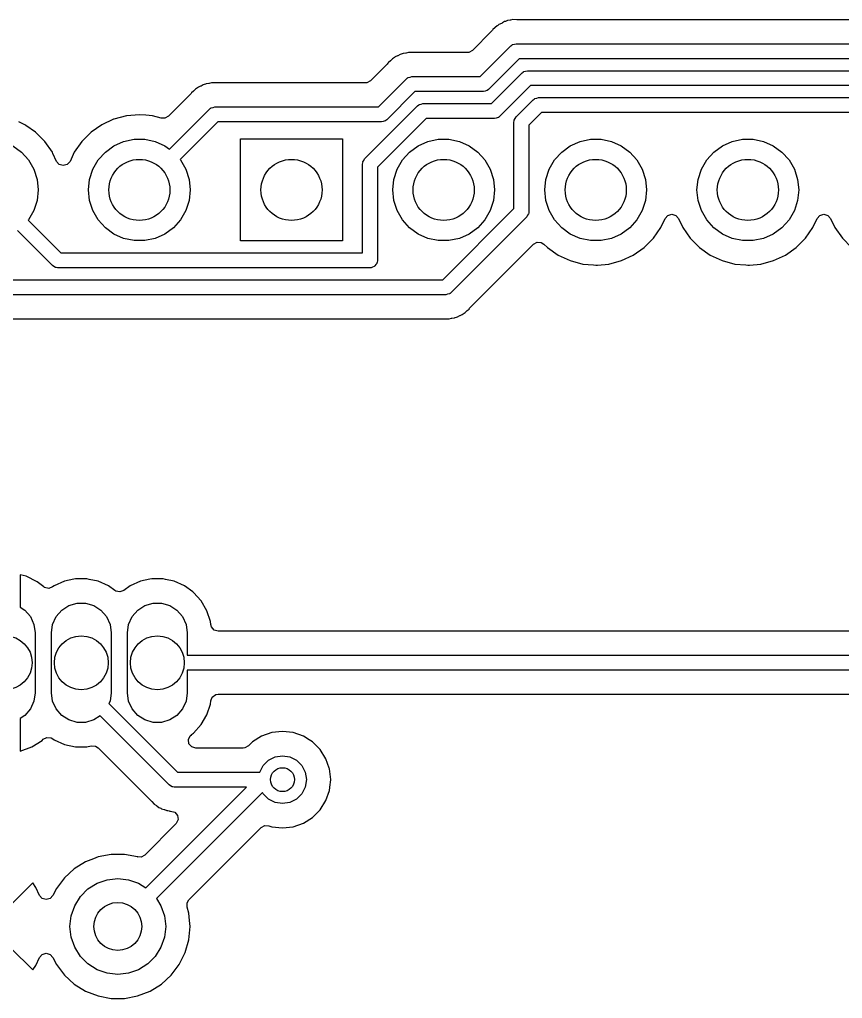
# Model space of a CAD drawing. Extents: x 0.79 to 7.48, y -4.92 to -0.79.
# Drawn here: x 3.626 to 4.167, y -2.11 to -1.467 of the extents above; entities that cross this region are included whole.
import ezdxf

# ---------------------------------------------------------------- set-up
doc = ezdxf.new("R2010")
doc.units = 0
doc.header["$MEASUREMENT"] = 0
doc.layers.add('BLACK', color=7, linetype='CONTINUOUS')

msp = doc.modelspace()

# ---------------------------------------------------------------- linework, layer by layer
at = {"layer": 'BLACK', "linetype": 'CONTINUOUS'}
for p, q in [((3.93904, -1.47253), (3.93886, -1.4727)), ((3.94022, -1.47136), (3.93904, -1.47253)), ((3.94079, -1.47104), (3.94022, -1.47136)), ((3.94148, -1.47057), (3.94079, -1.47104)), ((3.94198, -1.47016), (3.94148, -1.47057)), ((3.9435, -1.4695), (3.94198, -1.47016)), ((3.94198, -1.47016), (3.94198, -1.47016)), ((3.94373, -1.46938), (3.9435, -1.4695)), ((3.94517, -1.46857), (3.94373, -1.46938)), ((3.94581, -1.46842), (3.94517, -1.46857)), ((3.9466, -1.46815), (3.94581, -1.46842)), ((3.9472, -1.46789), (3.9466, -1.46815)), ((3.94884, -1.46767), (3.9472, -1.46789)), ((3.94909, -1.46762), (3.94884, -1.46767)), ((3.9507, -1.46723), (3.94909, -1.46762)), ((3.95319, -1.46731), (3.9507, -1.46723)), ((3.9507, -1.46723), (3.9507, -1.46723)), ((3.9507, -1.46723), (3.9507, -1.46723)), ((5.23816, -1.46731), (3.95319, -1.46731)), ((3.93666, -1.47492), (3.9241, -1.48747)), ((3.93719, -1.47428), (3.93666, -1.47492)), ((3.93757, -1.47375), (3.93719, -1.47428)), ((3.93886, -1.4727), (3.93757, -1.47375)), ((3.93757, -1.47375), (3.93757, -1.47375)), ((3.92921, -1.50467), (3.94936, -1.48452)), ((3.94936, -1.48452), (3.95006, -1.48399)), ((3.95006, -1.48399), (3.95017, -1.48386)), ((3.95017, -1.48386), (3.95028, -1.48383)), ((3.95028, -1.48383), (3.95048, -1.48368)), ((3.95048, -1.48368), (3.95167, -1.48342)), ((3.95167, -1.48342), (3.95283, -1.48308)), ((3.95283, -1.48308), (5.24672, -1.48308)), ((3.87333, -1.49175), (3.87283, -1.49216)), ((3.87486, -1.49109), (3.87333, -1.49175)), ((3.87333, -1.49175), (3.87333, -1.49175)), ((3.87508, -1.49098), (3.87486, -1.49109)), ((3.87652, -1.49016), (3.87508, -1.49098)), ((3.87716, -1.49001), (3.87652, -1.49016)), ((3.87652, -1.49016), (3.87652, -1.49016)), ((3.87795, -1.48974), (3.87716, -1.49001)), ((3.87855, -1.48948), (3.87795, -1.48974)), ((3.88019, -1.48926), (3.87855, -1.48948)), ((3.88044, -1.48921), (3.88019, -1.48926)), ((3.88205, -1.48882), (3.88044, -1.48921)), ((3.88454, -1.4889), (3.88205, -1.48882)), ((3.88205, -1.48882), (3.88205, -1.48882)), ((3.88205, -1.48882), (3.88205, -1.48882)), ((3.92065, -1.4889), (3.88454, -1.4889)), ((3.92169, -1.48879), (3.92065, -1.4889)), ((3.9241, -1.48747), (3.92169, -1.48879)), ((3.86801, -1.49651), (3.85711, -1.50741)), ((3.86854, -1.49587), (3.86801, -1.49651)), ((3.86892, -1.49534), (3.86854, -1.49587)), ((3.87021, -1.49429), (3.86892, -1.49534)), ((3.87039, -1.49412), (3.87021, -1.49429)), ((3.87157, -1.49295), (3.87039, -1.49412)), ((3.87214, -1.49263), (3.87157, -1.49295)), ((3.87157, -1.49295), (3.87157, -1.49295)), ((3.87283, -1.49216), (3.87214, -1.49263)), ((3.95487, -1.49292), (3.93472, -1.51307)), ((5.24876, -1.49292), (3.95487, -1.49292)), ((3.88302, -1.50501), (3.88418, -1.50467)), ((3.88418, -1.50467), (3.92921, -1.50467)), ((3.93654, -1.52239), (3.95669, -1.50224)), ((3.95669, -1.50224), (3.9574, -1.50171)), ((3.9574, -1.50171), (3.95751, -1.50158)), ((3.95751, -1.50158), (3.95762, -1.50155)), ((3.95762, -1.50155), (3.95781, -1.5014)), ((3.95781, -1.5014), (3.959, -1.50114)), ((3.959, -1.50114), (3.96017, -1.5008)), ((3.96017, -1.5008), (5.25406, -1.5008)), ((3.74539, -1.51102), (3.74387, -1.51168)), ((3.74562, -1.51091), (3.74539, -1.51102)), ((3.74706, -1.5101), (3.74562, -1.51091)), ((3.7477, -1.50994), (3.74706, -1.5101)), ((3.74706, -1.5101), (3.74706, -1.5101)), ((3.74849, -1.50968), (3.7477, -1.50994)), ((3.74909, -1.50942), (3.74849, -1.50968)), ((3.75073, -1.50919), (3.74909, -1.50942)), ((3.75098, -1.50915), (3.75073, -1.50919)), ((3.75259, -1.50875), (3.75098, -1.50915)), ((3.75508, -1.50884), (3.75259, -1.50875)), ((3.75259, -1.50875), (3.75259, -1.50875)), ((3.75259, -1.50875), (3.75259, -1.50875)), ((3.85366, -1.50884), (3.75508, -1.50884)), ((3.85469, -1.50873), (3.85366, -1.50884)), ((3.85711, -1.50741), (3.85469, -1.50873)), ((3.86221, -1.52461), (3.88071, -1.50611)), ((3.88071, -1.50611), (3.88141, -1.50558)), ((3.88141, -1.50558), (3.88152, -1.50545)), ((3.88152, -1.50545), (3.88163, -1.50542)), ((3.88163, -1.50542), (3.88183, -1.50527)), ((3.88183, -1.50527), (3.88302, -1.50501)), ((3.96221, -1.51064), (3.94206, -1.53079)), ((5.25609, -1.51064), (3.96221, -1.51064)), ((3.73855, -1.51645), (3.72423, -1.53076)), ((3.73908, -1.51581), (3.73855, -1.51645)), ((3.73946, -1.51527), (3.73908, -1.51581)), ((3.74075, -1.51423), (3.73946, -1.51527)), ((3.74093, -1.51406), (3.74075, -1.51423)), ((3.74211, -1.51289), (3.74093, -1.51406)), ((3.74268, -1.51257), (3.74211, -1.51289)), ((3.74211, -1.51289), (3.74211, -1.51289)), ((3.74336, -1.5121), (3.74268, -1.51257)), ((3.74387, -1.51168), (3.74336, -1.5121)), ((3.74387, -1.51168), (3.74387, -1.51168)), ((3.88622, -1.51451), (3.86773, -1.53301)), ((3.93124, -1.51451), (3.88622, -1.51451)), ((3.93241, -1.51417), (3.93124, -1.51451)), ((3.9336, -1.51391), (3.93241, -1.51417)), ((3.9338, -1.51376), (3.9336, -1.51391)), ((3.9339, -1.51373), (3.9338, -1.51376)), ((3.93402, -1.5136), (3.9339, -1.51373)), ((3.93472, -1.51307), (3.93402, -1.5136)), ((3.85321, -1.55866), (3.88804, -1.52383)), ((3.88804, -1.52383), (3.88875, -1.5233)), ((3.88875, -1.5233), (3.88886, -1.52317)), ((3.88886, -1.52317), (3.88897, -1.52314)), ((3.88897, -1.52314), (3.88916, -1.52299)), ((3.88916, -1.52299), (3.89036, -1.52273)), ((3.89036, -1.52273), (3.89152, -1.52239)), ((3.89152, -1.52239), (3.93654, -1.52239)), ((3.95282, -1.53117), (3.96403, -1.51995)), ((3.96403, -1.51995), (3.96474, -1.51943)), ((3.96474, -1.51943), (3.96485, -1.51929)), ((3.96485, -1.51929), (3.96495, -1.51926)), ((3.96495, -1.51926), (3.96515, -1.51911)), ((3.96515, -1.51911), (3.96634, -1.51885)), ((3.96634, -1.51885), (3.96751, -1.51851)), ((3.96751, -1.51851), (5.31011, -1.51851)), ((3.6994, -1.53021), (3.69654, -1.53046)), ((3.70512, -1.52971), (3.6994, -1.53021)), ((3.70941, -1.53009), (3.70512, -1.52971)), ((3.70512, -1.52971), (3.70512, -1.52971)), ((3.7137, -1.53046), (3.70941, -1.53009)), ((3.72491, -1.55238), (3.75124, -1.52605)), ((3.75124, -1.52605), (3.75195, -1.52552)), ((3.75195, -1.52552), (3.75206, -1.52539)), ((3.75206, -1.52539), (3.75217, -1.52536)), ((3.75217, -1.52536), (3.75237, -1.52521)), ((3.75237, -1.52521), (3.75356, -1.52495)), ((3.75356, -1.52495), (3.75472, -1.52461)), ((3.75472, -1.52461), (3.86221, -1.52461)), ((3.96955, -1.52835), (3.96122, -1.53668)), ((5.31215, -1.52835), (3.96955, -1.52835)), ((3.62983, -1.53633), (3.62592, -1.53451)), ((3.63051, -1.53681), (3.62983, -1.53633)), ((3.63688, -1.54128), (3.63051, -1.53681)), ((3.68041, -1.53633), (3.67335, -1.54128)), ((3.68809, -1.53275), (3.68041, -1.53633)), ((3.68041, -1.53633), (3.68041, -1.53633)), ((3.68822, -1.53269), (3.68809, -1.53275)), ((3.69654, -1.53046), (3.68822, -1.53269)), ((3.68822, -1.53269), (3.68822, -1.53269)), ((3.68822, -1.53269), (3.68822, -1.53269)), ((3.69654, -1.53046), (3.69654, -1.53046)), ((3.71952, -1.53202), (3.7137, -1.53046)), ((3.72182, -1.53208), (3.71952, -1.53202)), ((3.72423, -1.53076), (3.72182, -1.53208)), ((3.75676, -1.53445), (3.73198, -1.55923)), ((3.86425, -1.53445), (3.75676, -1.53445)), ((3.89356, -1.53223), (3.86161, -1.56418)), ((3.86542, -1.53411), (3.86425, -1.53445)), ((3.86661, -1.53385), (3.86542, -1.53411)), ((3.86681, -1.5337), (3.86661, -1.53385)), ((3.86691, -1.53367), (3.86681, -1.5337)), ((3.86702, -1.53353), (3.86691, -1.53367)), ((3.86773, -1.53301), (3.86702, -1.53353)), ((3.93858, -1.53223), (3.89356, -1.53223)), ((3.93975, -1.53189), (3.93858, -1.53223)), ((3.94094, -1.53163), (3.93975, -1.53189)), ((3.94114, -1.53148), (3.94094, -1.53163)), ((3.94124, -1.53145), (3.94114, -1.53148)), ((3.94136, -1.53131), (3.94124, -1.53145)), ((3.94206, -1.53079), (3.94136, -1.53131)), ((3.95138, -1.53465), (3.9515, -1.53378)), ((3.95138, -1.59134), (3.95138, -1.53465)), ((3.95149, -1.5336), (3.95154, -1.53351)), ((3.9515, -1.53378), (3.95149, -1.5336)), ((3.95154, -1.53351), (3.95158, -1.53326)), ((3.95158, -1.53326), (3.95224, -1.53223)), ((3.95224, -1.53223), (3.95282, -1.53117)), ((3.96122, -1.53668), (3.96122, -1.59337)), ((3.64004, -1.54443), (3.63688, -1.54128)), ((3.67335, -1.54128), (3.66726, -1.54737)), ((3.64298, -1.54737), (3.64004, -1.54443)), ((3.64792, -1.55442), (3.64298, -1.54737)), ((3.66726, -1.54737), (3.66232, -1.55442)), ((3.68839, -1.55015), (3.69478, -1.54731)), ((3.69478, -1.54731), (3.70162, -1.54585)), ((3.70162, -1.54585), (3.70862, -1.54585)), ((3.70862, -1.54585), (3.71546, -1.54731)), ((3.71546, -1.54731), (3.72185, -1.55015)), ((3.77165, -1.6126), (3.77165, -1.54567)), ((3.77165, -1.54567), (3.83858, -1.54567)), ((3.83858, -1.54567), (3.83858, -1.6126)), ((3.88839, -1.55015), (3.89478, -1.54731)), ((3.89478, -1.54731), (3.90162, -1.54585)), ((3.90162, -1.54585), (3.90862, -1.54585)), ((3.90862, -1.54585), (3.91546, -1.54731)), ((3.91546, -1.54731), (3.92185, -1.55015)), ((3.98839, -1.55015), (3.99478, -1.54731)), ((3.99478, -1.54731), (4.00162, -1.54585)), ((4.00162, -1.54585), (4.00862, -1.54585)), ((4.00862, -1.54585), (4.01546, -1.54731)), ((4.01546, -1.54731), (4.02185, -1.55015)), ((4.08839, -1.55015), (4.09478, -1.54731)), ((4.09478, -1.54731), (4.10162, -1.54585)), ((4.10162, -1.54585), (4.10862, -1.54585)), ((4.10862, -1.54585), (4.11546, -1.54731)), ((4.11546, -1.54731), (4.12185, -1.55015)), ((3.62185, -1.55015), (3.62751, -1.55426)), ((3.62751, -1.55426), (3.63219, -1.55946)), ((3.64826, -1.55515), (3.64792, -1.55442)), ((3.64792, -1.55442), (3.64792, -1.55442)), ((3.64792, -1.55442), (3.64792, -1.55442)), ((3.65069, -1.56038), (3.64826, -1.55515)), ((3.66232, -1.55442), (3.65954, -1.56038)), ((3.66232, -1.55442), (3.66232, -1.55442)), ((3.67804, -1.55946), (3.68273, -1.55426)), ((3.68273, -1.55426), (3.68839, -1.55015)), ((3.72185, -1.55015), (3.72491, -1.55238)), ((3.87804, -1.55946), (3.88273, -1.55426)), ((3.88273, -1.55426), (3.88839, -1.55015)), ((3.92185, -1.55015), (3.92751, -1.55426)), ((3.92751, -1.55426), (3.93219, -1.55946)), ((3.97804, -1.55946), (3.98273, -1.55426)), ((3.98273, -1.55426), (3.98839, -1.55015)), ((4.02185, -1.55015), (4.02751, -1.55426)), ((4.02751, -1.55426), (4.03219, -1.55946)), ((4.07804, -1.55946), (4.08273, -1.55426)), ((4.08273, -1.55426), (4.08839, -1.55015)), ((4.12185, -1.55015), (4.12751, -1.55426)), ((4.12751, -1.55426), (4.13219, -1.55946)), ((3.63219, -1.55946), (3.63569, -1.56552)), ((3.65245, -1.5624), (3.65069, -1.56038)), ((3.65508, -1.5632), (3.65245, -1.5624)), ((3.65772, -1.56244), (3.65508, -1.5632)), ((3.65954, -1.56038), (3.65772, -1.56244)), ((3.67455, -1.56552), (3.67804, -1.55946)), ((3.73198, -1.55923), (3.73219, -1.55946)), ((3.73219, -1.55946), (3.73569, -1.56552)), ((3.85177, -1.56214), (3.8519, -1.56127)), ((3.85177, -1.62047), (3.85177, -1.56214)), ((3.85188, -1.56109), (3.85194, -1.561)), ((3.8519, -1.56127), (3.85188, -1.56109)), ((3.85194, -1.561), (3.85197, -1.56075)), ((3.85197, -1.56075), (3.85263, -1.55973)), ((3.85263, -1.55973), (3.85321, -1.55866)), ((3.87455, -1.56552), (3.87804, -1.55946)), ((3.93219, -1.55946), (3.93569, -1.56552)), ((3.97455, -1.56552), (3.97804, -1.55946)), ((4.03219, -1.55946), (4.03569, -1.56552)), ((4.07455, -1.56552), (4.07804, -1.55946)), ((4.13219, -1.55946), (4.13569, -1.56552)), ((3.63569, -1.56552), (3.63785, -1.57218)), ((3.67238, -1.57218), (3.67455, -1.56552)), ((3.73569, -1.56552), (3.73785, -1.57218)), ((3.86161, -1.56418), (3.86161, -1.62539)), ((3.87238, -1.57218), (3.87455, -1.56552)), ((3.93569, -1.56552), (3.93785, -1.57218)), ((3.97238, -1.57218), (3.97455, -1.56552)), ((4.03569, -1.56552), (4.03785, -1.57218)), ((4.07238, -1.57218), (4.07455, -1.56552)), ((4.13569, -1.56552), (4.13785, -1.57218)), ((3.63785, -1.57218), (3.63858, -1.57913)), ((3.67165, -1.57913), (3.67238, -1.57218)), ((3.73785, -1.57218), (3.73858, -1.57913)), ((3.87165, -1.57913), (3.87238, -1.57218)), ((3.93785, -1.57218), (3.93858, -1.57913)), ((3.97165, -1.57913), (3.97238, -1.57218)), ((4.03785, -1.57218), (4.03858, -1.57913)), ((4.07165, -1.57913), (4.07238, -1.57218)), ((4.13785, -1.57218), (4.13858, -1.57913)), ((3.63858, -1.57913), (3.63785, -1.58609)), ((3.67238, -1.58609), (3.67165, -1.57913)), ((3.73858, -1.57913), (3.73785, -1.58609)), ((3.87238, -1.58609), (3.87165, -1.57913)), ((3.93858, -1.57913), (3.93785, -1.58609)), ((3.97238, -1.58609), (3.97165, -1.57913)), ((4.03858, -1.57913), (4.03785, -1.58609)), ((4.07238, -1.58609), (4.07165, -1.57913)), ((4.13858, -1.57913), (4.13785, -1.58609)), ((3.63785, -1.58609), (3.63569, -1.59275)), ((3.67455, -1.59275), (3.67238, -1.58609)), ((3.73785, -1.58609), (3.73569, -1.59275)), ((3.87455, -1.59275), (3.87238, -1.58609)), ((3.93785, -1.58609), (3.93569, -1.59275)), ((3.97455, -1.59275), (3.97238, -1.58609)), ((4.03785, -1.58609), (4.03569, -1.59275)), ((4.07455, -1.59275), (4.07238, -1.58609)), ((4.13785, -1.58609), (4.13569, -1.59275)), ((3.63569, -1.59275), (3.63219, -1.5988)), ((3.67804, -1.5988), (3.67455, -1.59275)), ((3.73569, -1.59275), (3.73219, -1.5988)), ((3.87804, -1.5988), (3.87455, -1.59275)), ((3.90452, -1.63819), (3.95138, -1.59134)), ((3.93569, -1.59275), (3.93219, -1.5988)), ((3.96106, -1.59451), (3.96102, -1.59476)), ((3.96111, -1.59442), (3.96106, -1.59451)), ((3.96122, -1.59337), (3.9611, -1.59424)), ((3.9611, -1.59424), (3.96111, -1.59442)), ((3.97804, -1.5988), (3.97455, -1.59275)), ((4.03569, -1.59275), (4.03219, -1.5988)), ((4.07804, -1.5988), (4.07455, -1.59275)), ((4.13569, -1.59275), (4.13219, -1.5988)), ((3.63219, -1.5988), (3.63198, -1.59904)), ((3.63198, -1.59904), (3.65342, -1.62047)), ((3.68273, -1.604), (3.67804, -1.5988)), ((3.73219, -1.5988), (3.72751, -1.604)), ((3.88273, -1.604), (3.87804, -1.5988)), ((3.95978, -1.59685), (3.91004, -1.64659)), ((3.93219, -1.5988), (3.92751, -1.604)), ((3.96036, -1.59579), (3.95978, -1.59685)), ((3.96102, -1.59476), (3.96036, -1.59579)), ((3.98273, -1.604), (3.97804, -1.5988)), ((4.03219, -1.5988), (4.02751, -1.604)), ((4.04792, -1.60384), (4.05069, -1.59789)), ((4.05069, -1.59789), (4.05251, -1.59583)), ((4.05251, -1.59583), (4.05516, -1.59507)), ((4.05516, -1.59507), (4.05779, -1.59587)), ((4.05779, -1.59587), (4.05954, -1.59789)), ((4.05954, -1.59789), (4.06232, -1.60384)), ((4.08273, -1.604), (4.07804, -1.5988)), ((4.13219, -1.5988), (4.12751, -1.604)), ((4.14792, -1.60384), (4.15069, -1.59789)), ((4.15069, -1.59789), (4.15251, -1.59583)), ((4.15251, -1.59583), (4.15516, -1.59507)), ((4.15516, -1.59507), (4.15779, -1.59587)), ((4.15779, -1.59587), (4.15954, -1.59789)), ((4.15954, -1.59789), (4.16232, -1.60384)), ((3.6479, -1.62887), (3.62491, -1.60589)), ((3.68839, -1.60812), (3.68273, -1.604)), ((3.72751, -1.604), (3.72185, -1.60812)), ((3.88839, -1.60812), (3.88273, -1.604)), ((3.92751, -1.604), (3.92185, -1.60812)), ((3.98839, -1.60812), (3.98273, -1.604)), ((4.02751, -1.604), (4.02185, -1.60812)), ((4.04298, -1.6109), (4.04792, -1.60384)), ((4.06232, -1.60384), (4.06726, -1.6109)), ((4.08839, -1.60812), (4.08273, -1.604)), ((4.12751, -1.604), (4.12185, -1.60812)), ((4.14298, -1.6109), (4.14792, -1.60384)), ((4.16232, -1.60384), (4.16726, -1.6109)), ((3.69478, -1.61096), (3.68839, -1.60812)), ((3.70162, -1.61242), (3.69478, -1.61096)), ((3.70862, -1.61242), (3.70162, -1.61242)), ((3.71546, -1.61096), (3.70862, -1.61242)), ((3.72185, -1.60812), (3.71546, -1.61096)), ((3.83858, -1.6126), (3.77165, -1.6126)), ((3.89478, -1.61096), (3.88839, -1.60812)), ((3.90162, -1.61242), (3.89478, -1.61096)), ((3.90862, -1.61242), (3.90162, -1.61242)), ((3.91546, -1.61096), (3.90862, -1.61242)), ((3.92185, -1.60812), (3.91546, -1.61096)), ((3.96419, -1.61474), (3.96661, -1.61342)), ((3.96661, -1.61342), (3.96935, -1.61362)), ((3.96935, -1.61362), (3.9711, -1.61474)), ((3.99478, -1.61096), (3.98839, -1.60812)), ((4.00162, -1.61242), (3.99478, -1.61096)), ((4.00862, -1.61242), (4.00162, -1.61242)), ((4.01546, -1.61096), (4.00862, -1.61242)), ((4.02185, -1.60812), (4.01546, -1.61096)), ((4.03688, -1.61699), (4.04298, -1.6109)), ((4.06726, -1.6109), (4.07335, -1.61699)), ((4.09478, -1.61096), (4.08839, -1.60812)), ((4.10162, -1.61242), (4.09478, -1.61096)), ((4.10862, -1.61242), (4.10162, -1.61242)), ((4.11546, -1.61096), (4.10862, -1.61242)), ((4.12185, -1.60812), (4.11546, -1.61096)), ((4.13688, -1.61699), (4.14298, -1.6109)), ((4.16726, -1.6109), (4.17335, -1.61699)), ((3.92274, -1.65619), (3.96419, -1.61474)), ((3.9711, -1.61474), (3.97335, -1.61699)), ((3.97335, -1.61699), (3.98041, -1.62193)), ((4.02983, -1.62193), (4.03688, -1.61699)), ((4.07335, -1.61699), (4.08041, -1.62193)), ((4.12983, -1.62193), (4.13688, -1.61699)), ((3.65342, -1.62047), (3.85177, -1.62047)), ((3.86141, -1.62678), (3.86122, -1.62708)), ((3.86161, -1.62539), (3.86141, -1.62678)), ((3.98041, -1.62193), (3.98822, -1.62557)), ((3.98822, -1.62557), (3.99654, -1.6278)), ((4.0137, -1.6278), (4.02202, -1.62557)), ((4.02202, -1.62557), (4.02983, -1.62193)), ((4.08041, -1.62193), (4.08822, -1.62557)), ((4.08822, -1.62557), (4.09654, -1.6278)), ((4.1137, -1.6278), (4.12202, -1.62557)), ((4.12202, -1.62557), (4.12983, -1.62193)), ((3.64897, -1.62946), (3.6479, -1.62887)), ((3.64999, -1.63012), (3.64897, -1.62946)), ((3.65024, -1.63015), (3.64999, -1.63012)), ((3.65033, -1.6302), (3.65024, -1.63015)), ((3.65051, -1.63019), (3.65033, -1.6302)), ((3.65138, -1.63031), (3.65051, -1.63019)), ((3.85669, -1.63031), (3.65138, -1.63031)), ((3.85704, -1.63021), (3.85669, -1.63031)), ((3.85739, -1.63026), (3.85704, -1.63021)), ((3.85835, -1.62983), (3.85739, -1.63026)), ((3.85935, -1.62953), (3.85835, -1.62983)), ((3.85959, -1.62926), (3.85935, -1.62953)), ((3.85992, -1.62911), (3.85959, -1.62926)), ((3.86048, -1.62823), (3.85992, -1.62911)), ((3.86117, -1.62744), (3.86048, -1.62823)), ((3.86122, -1.62708), (3.86117, -1.62744)), ((3.99654, -1.6278), (4.00374, -1.62843)), ((4.00374, -1.62843), (4.00512, -1.62855)), ((4.00512, -1.62855), (4.00623, -1.62846)), ((4.00512, -1.62855), (4.00512, -1.62855)), ((4.00512, -1.62855), (4.00512, -1.62855)), ((4.00623, -1.62846), (4.0137, -1.6278)), ((4.09654, -1.6278), (4.10374, -1.62843)), ((4.10374, -1.62843), (4.10512, -1.62855)), ((4.10512, -1.62855), (4.10623, -1.62846)), ((4.10512, -1.62855), (4.10512, -1.62855)), ((4.10512, -1.62855), (4.10512, -1.62855)), ((4.10623, -1.62846), (4.1137, -1.6278)), ((3.57113, -1.63819), (3.90452, -1.63819)), ((3.90656, -1.64803), (3.56909, -1.64803)), ((3.90773, -1.64769), (3.90656, -1.64803)), ((3.90892, -1.64743), (3.90773, -1.64769)), ((3.90912, -1.64728), (3.90892, -1.64743)), ((3.90922, -1.64725), (3.90912, -1.64728)), ((3.90934, -1.64712), (3.90922, -1.64725)), ((3.91004, -1.64659), (3.90934, -1.64712)), ((3.91918, -1.65975), (3.92035, -1.65858)), ((3.92035, -1.65858), (3.92054, -1.65841)), ((3.92054, -1.65841), (3.92183, -1.65736)), ((3.92183, -1.65736), (3.9222, -1.65683)), ((3.9222, -1.65683), (3.92274, -1.65619)), ((3.57128, -1.6638), (3.90621, -1.6638)), ((3.90621, -1.6638), (3.9087, -1.66388)), ((3.9087, -1.66388), (3.91031, -1.66349)), ((3.91031, -1.66349), (3.91055, -1.66345)), ((3.91055, -1.66345), (3.9122, -1.66322)), ((3.9122, -1.66322), (3.9128, -1.66296)), ((3.9128, -1.66296), (3.91359, -1.66269)), ((3.91359, -1.66269), (3.91422, -1.66254)), ((3.91422, -1.66254), (3.91567, -1.66172)), ((3.91567, -1.66172), (3.91589, -1.66161)), ((3.91589, -1.66161), (3.91741, -1.66095)), ((3.91741, -1.66095), (3.91792, -1.66054)), ((3.91792, -1.66054), (3.91861, -1.66007)), ((3.91861, -1.66007), (3.91918, -1.65975)), ((3.63067, -1.83297), (3.62677, -1.83196)), ((3.62677, -1.83196), (3.62677, -1.85324)), ((3.63786, -1.8365), (3.63067, -1.83297)), ((3.64222, -1.83987), (3.63786, -1.8365)), ((3.65591, -1.83618), (3.64911, -1.83921)), ((3.66193, -1.8349), (3.65591, -1.83618)), ((3.65591, -1.83618), (3.65591, -1.83618)), ((3.6632, -1.83463), (3.66193, -1.8349)), ((3.67066, -1.83463), (3.6632, -1.83463)), ((3.6722, -1.83496), (3.67066, -1.83463)), ((3.67794, -1.83618), (3.6722, -1.83496)), ((3.67795, -1.83618), (3.67794, -1.83618)), ((3.68475, -1.83921), (3.67795, -1.83618)), ((3.70591, -1.83618), (3.69911, -1.83921)), ((3.71193, -1.8349), (3.70591, -1.83618)), ((3.70591, -1.83618), (3.70591, -1.83618)), ((3.7132, -1.83463), (3.71193, -1.8349)), ((3.72066, -1.83463), (3.7132, -1.83463)), ((3.7222, -1.83496), (3.72066, -1.83463)), ((3.72794, -1.83618), (3.7222, -1.83496)), ((3.72795, -1.83618), (3.72794, -1.83618)), ((3.73475, -1.83921), (3.72795, -1.83618)), ((3.6428, -1.84026), (3.64222, -1.83987)), ((3.64548, -1.84088), (3.6428, -1.84026)), ((3.64807, -1.83996), (3.64548, -1.84088)), ((3.6491, -1.83921), (3.64807, -1.83996)), ((3.64911, -1.83921), (3.6491, -1.83921)), ((3.68906, -1.84234), (3.68475, -1.83921)), ((3.68475, -1.83921), (3.68475, -1.83921)), ((3.68953, -1.84264), (3.68906, -1.84234)), ((3.69221, -1.84326), (3.68953, -1.84264)), ((3.6948, -1.84234), (3.69221, -1.84326)), ((3.6991, -1.83921), (3.6948, -1.84234)), ((3.69911, -1.83921), (3.6991, -1.83921)), ((3.74033, -1.84326), (3.73475, -1.83921)), ((3.73475, -1.83921), (3.73475, -1.83921)), ((3.74078, -1.84359), (3.74033, -1.84326)), ((3.74577, -1.84913), (3.74078, -1.84359)), ((3.65875, -1.85217), (3.66413, -1.85059)), ((3.66413, -1.85059), (3.66973, -1.85059)), ((3.66973, -1.85059), (3.67511, -1.85217)), ((3.70875, -1.85217), (3.71413, -1.85059)), ((3.71413, -1.85059), (3.71973, -1.85059)), ((3.71973, -1.85059), (3.72511, -1.85217)), ((3.7495, -1.85558), (3.74577, -1.84913)), ((3.62677, -1.85324), (3.62982, -1.8552)), ((3.62982, -1.8552), (3.63349, -1.85944)), ((3.65037, -1.85944), (3.65404, -1.8552)), ((3.65404, -1.8552), (3.65875, -1.85217)), ((3.67511, -1.85217), (3.67982, -1.8552)), ((3.67982, -1.8552), (3.68349, -1.85944)), ((3.70037, -1.85944), (3.70404, -1.8552)), ((3.70404, -1.8552), (3.70875, -1.85217)), ((3.72511, -1.85217), (3.72982, -1.8552)), ((3.72982, -1.8552), (3.73349, -1.85944)), ((3.7518, -1.86267), (3.7495, -1.85558)), ((3.63349, -1.85944), (3.63582, -1.86453)), ((3.63582, -1.86453), (3.63661, -1.87008)), ((3.64724, -1.87008), (3.64804, -1.86453)), ((3.64804, -1.86453), (3.65037, -1.85944)), ((3.68349, -1.85944), (3.68582, -1.86453)), ((3.68582, -1.86453), (3.68661, -1.87008)), ((3.69724, -1.87008), (3.69804, -1.86453)), ((3.69804, -1.86453), (3.70037, -1.85944)), ((3.73349, -1.85944), (3.73582, -1.86453)), ((3.73582, -1.86453), (3.73661, -1.87008)), ((3.75201, -1.8647), (3.7518, -1.86267)), ((3.75243, -1.86622), (3.75201, -1.8647)), ((3.63661, -1.87008), (3.63661, -1.90945)), ((3.64724, -1.90945), (3.64724, -1.87008)), ((3.68661, -1.87008), (3.68661, -1.90945)), ((3.69724, -1.90945), (3.69724, -1.87008)), ((3.73661, -1.87008), (3.73661, -1.88484)), ((3.75423, -1.8683), (3.75243, -1.86622)), ((3.75687, -1.86907), (3.75423, -1.8683)), ((4.51085, -1.86907), (3.75687, -1.86907)), ((3.73661, -1.88484), (4.5315, -1.88484)), ((4.5315, -1.89469), (3.73661, -1.89469)), ((3.73661, -1.89469), (3.73661, -1.90945)), ((3.63661, -1.90945), (3.63582, -1.91499)), ((3.64804, -1.91499), (3.64724, -1.90945)), ((3.68661, -1.90945), (3.68582, -1.91499)), ((3.69804, -1.91499), (3.69724, -1.90945)), ((3.73661, -1.90945), (3.73582, -1.91499)), ((3.63582, -1.91499), (3.63349, -1.92009)), ((3.65037, -1.92009), (3.64804, -1.91499)), ((3.68582, -1.91499), (3.68509, -1.91658)), ((3.70037, -1.92009), (3.69804, -1.91499)), ((3.73582, -1.91499), (3.73349, -1.92009)), ((3.7518, -1.91686), (3.75201, -1.91482)), ((3.75201, -1.91482), (3.75306, -1.91228)), ((3.75306, -1.91228), (3.75531, -1.91071)), ((3.75531, -1.91071), (3.75687, -1.91045)), ((3.75687, -1.91045), (4.51085, -1.91045)), ((3.63349, -1.92009), (3.62982, -1.92433)), ((3.65404, -1.92433), (3.65037, -1.92009)), ((3.68509, -1.91658), (3.73012, -1.96161)), ((3.70404, -1.92433), (3.70037, -1.92009)), ((3.73349, -1.92009), (3.72982, -1.92433)), ((3.7495, -1.92395), (3.7518, -1.91686)), ((3.62982, -1.92433), (3.62677, -1.92628)), ((3.62677, -1.92628), (3.62677, -1.94777)), ((3.65875, -1.92735), (3.65404, -1.92433)), ((3.66413, -1.92893), (3.65875, -1.92735)), ((3.66973, -1.92893), (3.66413, -1.92893)), ((3.67511, -1.92735), (3.66973, -1.92893)), ((3.67927, -1.92468), (3.67511, -1.92735)), ((3.7246, -1.97002), (3.67927, -1.92468)), ((3.70875, -1.92735), (3.70404, -1.92433)), ((3.71413, -1.92893), (3.70875, -1.92735)), ((3.71973, -1.92893), (3.71413, -1.92893)), ((3.72511, -1.92735), (3.71973, -1.92893)), ((3.72982, -1.92433), (3.72511, -1.92735)), ((3.74577, -1.9304), (3.7495, -1.92395)), ((3.74078, -1.93594), (3.74577, -1.9304)), ((3.79921, -1.93482), (3.79216, -1.93562)), ((3.80627, -1.93562), (3.79921, -1.93482)), ((3.79921, -1.93482), (3.79921, -1.93482)), ((3.63436, -1.94498), (3.64115, -1.94074)), ((3.64115, -1.94074), (3.6419, -1.94003)), ((3.6419, -1.94003), (3.64435, -1.93877)), ((3.64435, -1.93877), (3.64709, -1.93904)), ((3.64709, -1.93904), (3.64814, -1.93962)), ((3.64814, -1.93962), (3.6491, -1.94032)), ((3.6491, -1.94032), (3.64911, -1.94032)), ((3.64911, -1.94032), (3.65591, -1.94335)), ((3.73734, -1.94027), (3.73848, -1.93777)), ((3.73773, -1.94299), (3.73734, -1.94027)), ((3.73848, -1.93777), (3.7393, -1.93702)), ((3.7393, -1.93702), (3.73947, -1.93689)), ((3.73947, -1.93689), (3.74078, -1.93594)), ((3.77944, -1.94174), (3.77676, -1.94442)), ((3.78545, -1.93796), (3.77944, -1.94174)), ((3.79216, -1.93562), (3.78545, -1.93796)), ((3.79216, -1.93562), (3.79216, -1.93562)), ((3.81297, -1.93796), (3.80627, -1.93562)), ((3.80627, -1.93562), (3.80627, -1.93562)), ((3.81673, -1.94032), (3.81297, -1.93796)), ((3.81899, -1.94174), (3.81673, -1.94032)), ((3.82401, -1.94676), (3.81899, -1.94174)), ((3.62677, -1.94777), (3.62685, -1.94776)), ((3.62685, -1.94776), (3.63436, -1.94498)), ((3.62685, -1.94776), (3.62685, -1.94776)), ((3.63436, -1.94498), (3.63436, -1.94498)), ((3.65591, -1.94335), (3.65591, -1.94335)), ((3.65591, -1.94335), (3.6632, -1.9449)), ((3.6632, -1.9449), (3.6632, -1.9449)), ((3.6632, -1.9449), (3.67066, -1.9449)), ((3.67066, -1.9449), (3.67345, -1.94431)), ((3.67066, -1.9449), (3.67066, -1.9449)), ((3.67345, -1.94431), (3.67619, -1.94452)), ((3.67619, -1.94452), (3.67792, -1.94563)), ((3.67792, -1.94563), (3.7132, -1.98091)), ((3.73953, -1.94507), (3.73773, -1.94299)), ((3.74217, -1.94585), (3.73953, -1.94507)), ((3.77331, -1.94585), (3.74217, -1.94585)), ((3.77435, -1.94573), (3.77331, -1.94585)), ((3.77676, -1.94442), (3.77435, -1.94573)), ((3.82779, -1.95277), (3.82401, -1.94676)), ((3.78647, -1.95728), (3.78996, -1.95379)), ((3.78996, -1.95379), (3.79435, -1.95156)), ((3.79435, -1.95156), (3.79921, -1.95079)), ((3.79921, -1.95079), (3.80408, -1.95156)), ((3.80408, -1.95156), (3.80847, -1.95379)), ((3.80847, -1.95379), (3.81195, -1.95728)), ((3.82997, -1.95901), (3.82779, -1.95277)), ((3.78426, -1.96161), (3.78647, -1.95728)), ((3.81195, -1.95728), (3.81419, -1.96167)), ((3.83013, -1.95948), (3.82997, -1.95901)), ((3.83093, -1.96654), (3.83013, -1.95948)), ((3.83013, -1.95948), (3.83013, -1.95948)), ((3.73012, -1.96161), (3.78426, -1.96161)), ((3.81419, -1.96167), (3.81496, -1.96654)), ((3.81496, -1.96654), (3.81419, -1.9714)), ((3.83071, -1.9685), (3.83093, -1.96654)), ((3.83093, -1.96654), (3.83093, -1.96654)), ((3.70937, -2.03761), (3.77552, -1.97146)), ((3.72567, -1.9706), (3.7246, -1.97002)), ((3.7267, -1.97126), (3.72567, -1.9706)), ((3.72694, -1.97129), (3.7267, -1.97126)), ((3.72704, -1.97134), (3.72694, -1.97129)), ((3.72721, -1.97133), (3.72704, -1.97134)), ((3.72808, -1.97146), (3.72721, -1.97133)), ((3.77552, -1.97146), (3.72808, -1.97146)), ((3.81419, -1.9714), (3.81195, -1.97579)), ((3.82779, -1.9803), (3.83013, -1.97359)), ((3.83013, -1.97359), (3.83057, -1.96969)), ((3.83057, -1.96969), (3.83071, -1.9685)), ((3.78601, -1.97489), (3.71633, -2.04457)), ((3.78647, -1.97579), (3.78601, -1.97489)), ((3.78996, -1.97928), (3.78647, -1.97579)), ((3.79435, -1.98151), (3.78996, -1.97928)), ((3.80847, -1.97928), (3.80408, -1.98151)), ((3.81195, -1.97579), (3.80847, -1.97928)), ((3.82401, -1.98631), (3.82779, -1.9803)), ((3.7132, -1.98091), (3.7149, -1.98273)), ((3.7149, -1.98273), (3.71632, -1.9836)), ((3.71632, -1.9836), (3.71653, -1.98374)), ((3.71653, -1.98374), (3.71785, -1.98474)), ((3.71785, -1.98474), (3.71846, -1.98498)), ((3.71846, -1.98498), (3.7192, -1.98535)), ((3.7192, -1.98535), (3.71976, -1.98569)), ((3.71976, -1.98569), (3.71976, -1.98569)), ((3.71976, -1.98569), (3.71976, -1.98569)), ((3.71976, -1.98569), (3.72136, -1.98614)), ((3.72136, -1.98614), (3.72159, -1.98622)), ((3.72159, -1.98622), (3.72314, -1.98683)), ((3.72314, -1.98683), (3.72336, -1.98685)), ((3.72336, -1.98685), (3.72379, -1.98689)), ((3.72379, -1.98689), (3.72461, -1.98705)), ((3.79921, -1.98228), (3.79435, -1.98151)), ((3.80408, -1.98151), (3.79921, -1.98228)), ((3.81899, -1.99133), (3.82401, -1.98631)), ((3.72461, -1.98705), (3.72524, -1.98722)), ((3.72524, -1.98722), (3.72567, -1.98722)), ((3.72567, -1.98722), (3.72831, -1.988)), ((3.72831, -1.988), (3.73011, -1.99008)), ((3.7305, -1.9928), (3.72936, -1.9953)), ((3.73011, -1.99008), (3.7305, -1.9928)), ((3.81297, -1.99511), (3.81899, -1.99133)), ((3.72912, -1.99556), (3.70861, -2.01606)), ((3.72936, -1.9953), (3.72912, -1.99556)), ((3.73771, -2.04549), (3.78523, -1.99796)), ((3.78523, -1.99796), (3.78765, -1.99664)), ((3.78765, -1.99664), (3.7903, -1.99681)), ((3.7903, -1.99681), (3.79216, -1.99746)), ((3.79216, -1.99746), (3.79216, -1.99746)), ((3.79216, -1.99746), (3.79216, -1.99746)), ((3.79216, -1.99746), (3.79921, -1.99825)), ((3.79921, -1.99825), (3.80627, -1.99746)), ((3.79921, -1.99825), (3.79921, -1.99825)), ((3.79921, -1.99825), (3.79921, -1.99825)), ((3.80627, -1.99746), (3.81297, -1.99511)), ((3.80627, -1.99746), (3.80627, -1.99746)), ((3.80627, -1.99746), (3.80627, -1.99746)), ((3.67496, -2.0185), (3.66979, -2.0205)), ((3.67796, -2.01734), (3.67496, -2.0185)), ((3.68657, -2.01573), (3.67796, -2.01734)), ((3.69532, -2.01573), (3.68657, -2.01573)), ((3.70393, -2.01734), (3.69532, -2.01573)), ((3.70416, -2.01738), (3.70393, -2.01734)), ((3.70393, -2.01734), (3.70393, -2.01734)), ((3.70417, -2.01732), (3.70416, -2.01738)), ((3.7062, -2.01738), (3.70417, -2.01732)), ((3.70861, -2.01606), (3.7062, -2.01738)), ((3.66234, -2.02511), (3.65587, -2.03101)), ((3.66979, -2.0205), (3.66234, -2.02511)), ((3.66234, -2.02511), (3.66234, -2.02511)), ((3.66979, -2.0205), (3.66979, -2.0205)), ((3.65587, -2.03101), (3.65059, -2.038)), ((3.68394, -2.03229), (3.69094, -2.0315)), ((3.69094, -2.0315), (3.69795, -2.03229)), ((3.635, -2.03443), (3.62059, -2.04884)), ((3.63701, -2.0373), (3.635, -2.03443)), ((3.635, -2.03443), (3.635, -2.03443)), ((3.63947, -2.04257), (3.63701, -2.0373)), ((3.63701, -2.0373), (3.63701, -2.0373)), ((3.65059, -2.038), (3.64826, -2.04268)), ((3.65059, -2.038), (3.65059, -2.038)), ((3.66632, -2.04335), (3.67131, -2.03837)), ((3.67131, -2.03837), (3.67728, -2.03462)), ((3.67728, -2.03462), (3.68394, -2.03229)), ((3.69795, -2.03229), (3.70461, -2.03462)), ((3.70461, -2.03462), (3.70937, -2.03761)), ((3.64112, -2.04452), (3.63947, -2.04257)), ((3.64373, -2.04538), (3.64112, -2.04452)), ((3.64639, -2.0447), (3.64373, -2.04538)), ((3.64826, -2.04268), (3.64639, -2.0447)), ((3.66257, -2.04933), (3.66632, -2.04335)), ((3.71633, -2.04457), (3.71932, -2.04933)), ((3.66024, -2.05598), (3.66257, -2.04933)), ((3.71932, -2.04933), (3.72165, -2.05598)), ((3.73647, -2.05027), (3.73649, -2.04752)), ((3.7376, -2.05427), (3.73647, -2.05027)), ((3.73649, -2.04752), (3.73771, -2.04549)), ((3.65945, -2.06299), (3.66024, -2.05598)), ((3.72165, -2.05598), (3.72244, -2.06299)), ((3.73805, -2.05906), (3.7376, -2.05427)), ((3.66024, -2.07), (3.65945, -2.06299)), ((3.72244, -2.06299), (3.72165, -2.07)), ((3.7376, -2.07171), (3.73841, -2.06299)), ((3.73841, -2.06299), (3.73805, -2.05906)), ((3.66257, -2.07666), (3.66024, -2.07)), ((3.72165, -2.07), (3.71932, -2.07666)), ((3.66632, -2.08263), (3.66257, -2.07666)), ((3.71932, -2.07666), (3.71557, -2.08263)), ((3.73521, -2.08014), (3.7376, -2.07171)), ((3.62059, -2.07714), (3.635, -2.09155)), ((3.63947, -2.08342), (3.64128, -2.08135)), ((3.64128, -2.08135), (3.64393, -2.0806)), ((3.64393, -2.0806), (3.64656, -2.0814)), ((3.64656, -2.0814), (3.64826, -2.08331)), ((3.64826, -2.08331), (3.65059, -2.08798)), ((3.67131, -2.08762), (3.66632, -2.08263)), ((3.71557, -2.08263), (3.71058, -2.08762)), ((3.73132, -2.08794), (3.73521, -2.08014)), ((3.73521, -2.08014), (3.73521, -2.08014)), ((3.73521, -2.08014), (3.73521, -2.08014)), ((3.635, -2.09155), (3.63701, -2.08868)), ((3.63701, -2.08868), (3.63947, -2.08342)), ((3.65059, -2.08798), (3.65059, -2.08798)), ((3.65059, -2.08798), (3.65587, -2.09497)), ((3.67728, -2.09137), (3.67131, -2.08762)), ((3.71058, -2.08762), (3.70461, -2.09137)), ((3.72602, -2.09497), (3.7313, -2.08798)), ((3.7313, -2.08798), (3.73132, -2.08794)), ((3.65587, -2.09497), (3.66234, -2.10087)), ((3.68394, -2.0937), (3.67728, -2.09137)), ((3.69094, -2.09449), (3.68394, -2.0937)), ((3.69795, -2.0937), (3.69094, -2.09449)), ((3.70461, -2.09137), (3.69795, -2.0937)), ((3.71955, -2.10087), (3.72602, -2.09497)), ((3.66234, -2.10087), (3.66234, -2.10087)), ((3.66234, -2.10087), (3.66979, -2.10548)), ((3.7121, -2.10548), (3.71955, -2.10087)), ((3.66979, -2.10548), (3.66979, -2.10548)), ((3.66979, -2.10548), (3.66979, -2.10548)), ((3.66979, -2.10548), (3.67796, -2.10865)), ((3.67796, -2.10865), (3.68657, -2.11026)), ((3.69532, -2.11026), (3.70393, -2.10865)), ((3.70393, -2.10865), (3.7121, -2.10548)), ((3.68657, -2.11026), (3.68657, -2.11026)), ((3.68657, -2.11026), (3.69532, -2.11026)), ((3.69532, -2.11026), (3.69532, -2.11026))]:
    msp.add_line(p, q, dxfattribs=at)
at = {"layer": 'BLACK'}
for centre, radius in [((3.70512, -1.57913), 0.02008), ((3.80512, -1.57913), 0.02008), ((3.90512, -1.57913), 0.02008), ((4.00512, -1.57913), 0.02008), ((4.10512, -1.57913), 0.02008), ((3.61693, -1.88976), 0.01772), ((3.66693, -1.88976), 0.01772), ((3.71693, -1.88976), 0.01772), ((3.79921, -1.96654), 0.00787), ((3.69094, -2.06299), 0.01575)]:
    msp.add_circle(centre, radius, dxfattribs=at)

doc.saveas('drawing.dxf')
